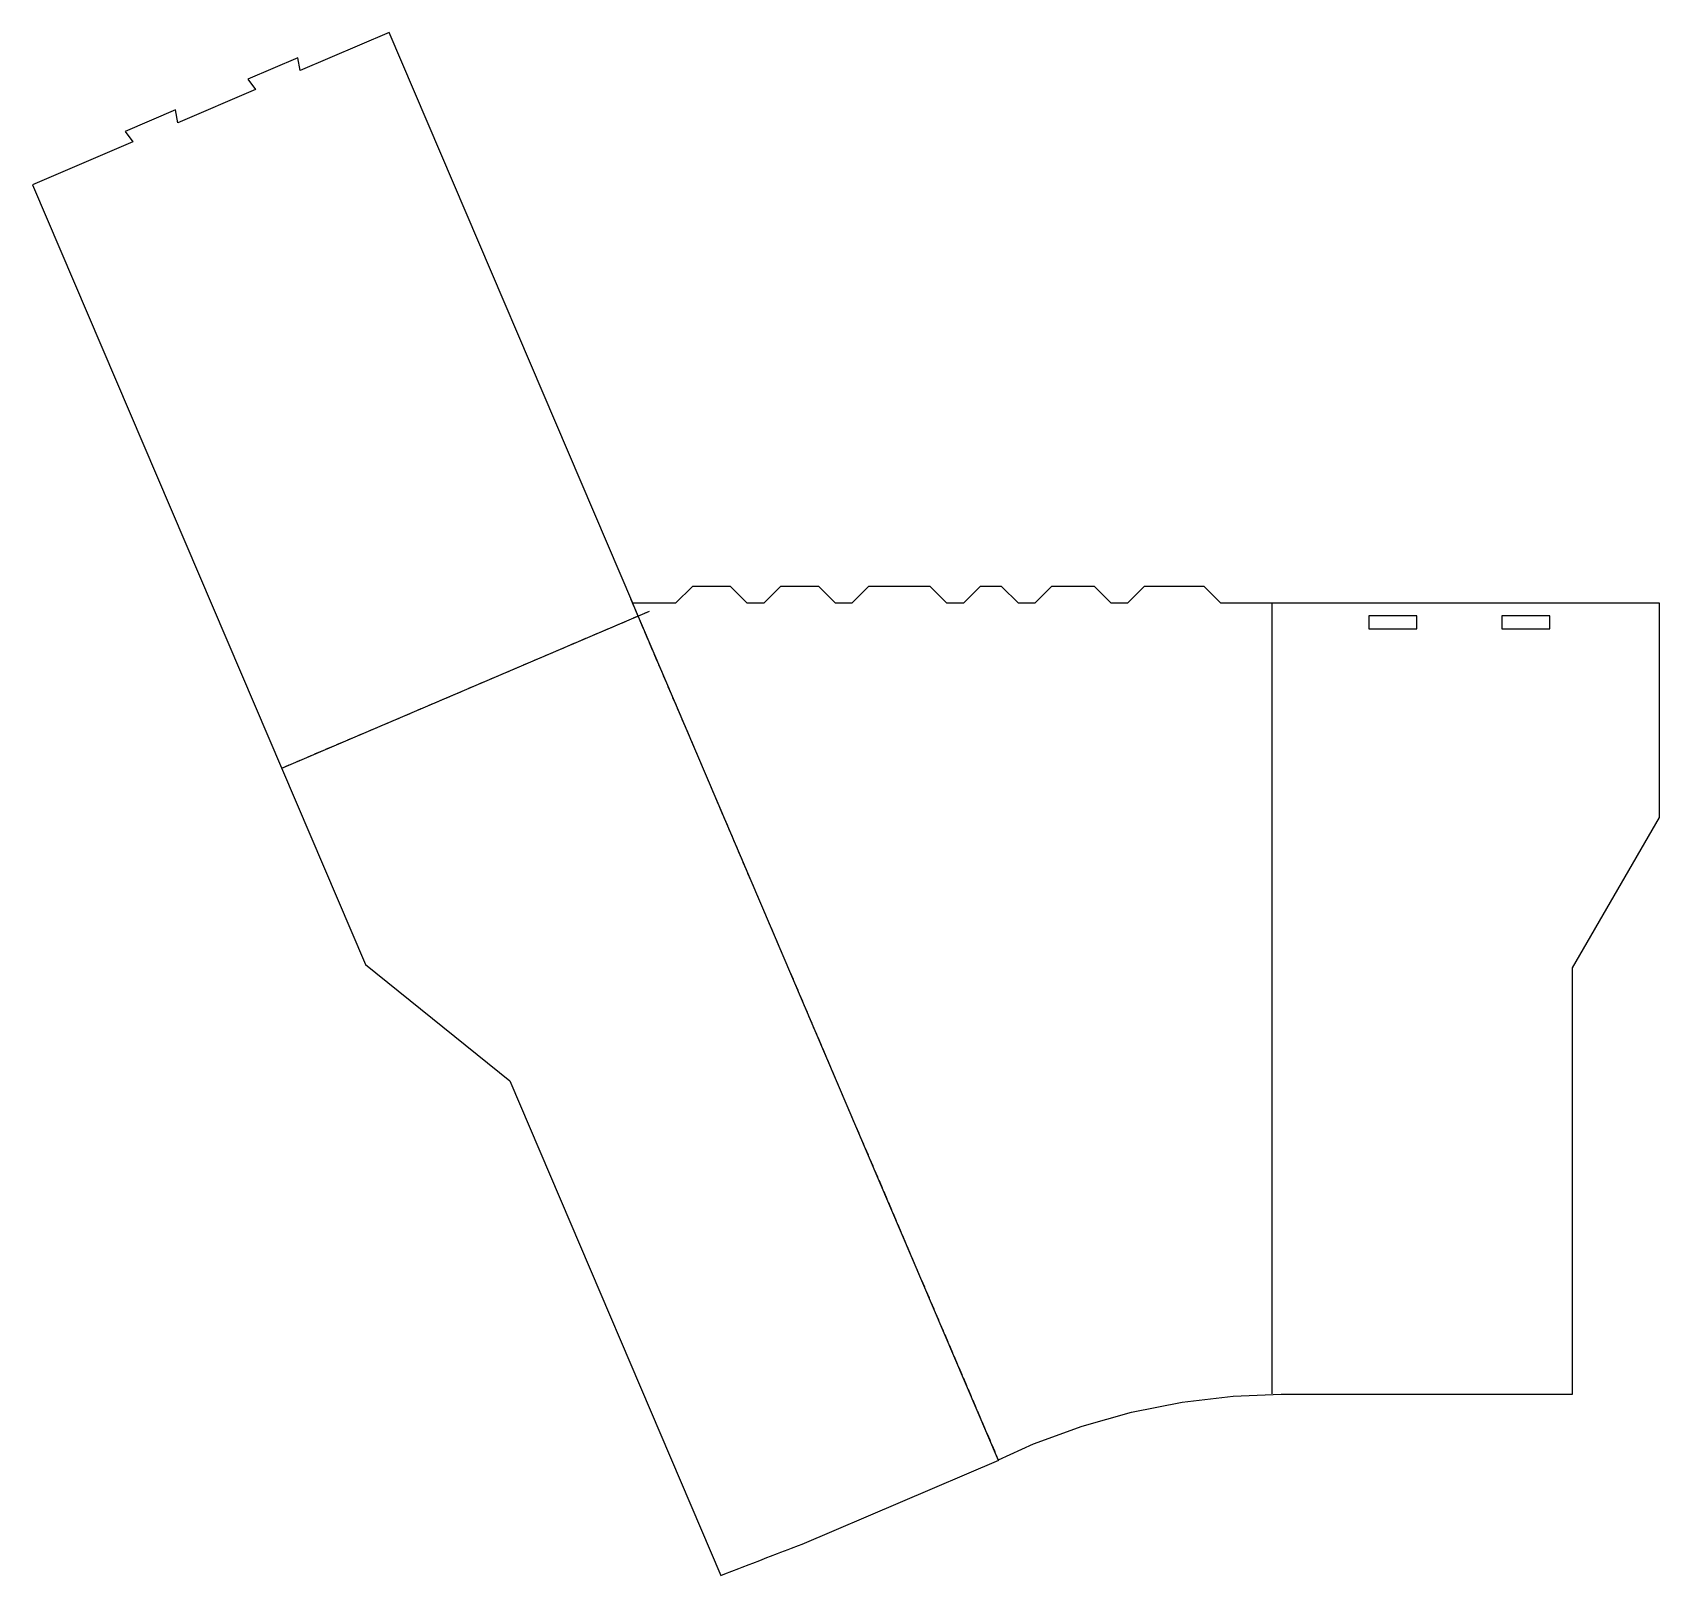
# Model space of a CAD drawing. Header units: metres. Extents: x 0 to 409, y 0 to 387.
import ezdxf

# ---------------------------------------------------------------- set-up
doc = ezdxf.new("R2010")
doc.units = ezdxf.units.M

msp = doc.modelspace()

# ---------------------------------------------------------------- linework, layer by layer
at = {"layer": 'CUT'}
for points in [[(-0.09843, 349.25614), (83.55212, 153.34632), (119.74864, 124.12778), (172.7904, -0.09617), (173.74126, 0.27299), (175.50784, 0.95838), (177.27463, 1.64323), (178.15811, 1.98545), (179.92522, 2.66947), (180.80885, 3.01127), (182.57628, 3.69444), (184.34393, 4.37702), (185.22784, 4.7181), (186.99583, 5.3998), (187.8799, 5.74043), (189.64823, 6.42123), (190.53248, 6.76141), (192.30116, 7.44129), (193.18688, 7.78149), (242.56183, 28.86385), (242.52858, 28.94173), (251.33866, 32.97803), (263.48457, 37.43225), (275.94102, 40.92512), (288.63204, 43.43536), (301.48024, 44.94766), (313.50393, 45.41748), (313.50324, 45.45284), (386.69634, 45.45284), (386.69634, 152.51179), (408.51156, 190.29687), (408.51156, 244.14598), (298.33834, 244.14598), (294.13834, 248.34598), (279.12293, 248.34598), (274.92293, 244.14598), (270.78506, 244.14598), (266.58506, 248.34598), (255.82913, 248.34598), (251.62913, 244.14598), (247.49126, 244.14598), (243.29126, 248.34598), (237.87975, 248.34598), (233.67975, 244.14598), (229.54188, 244.14598), (225.34188, 248.34598), (209.87975, 248.34598), (205.67975, 244.14598), (201.54188, 244.14598), (197.34188, 248.34598), (187.74655, 248.34598), (183.54655, 244.14598), (179.40868, 244.14598), (175.20868, 248.34598), (165.61335, 248.34598), (161.41335, 244.14598), (150.6396, 244.14598), (89.43564, 387.48583), (67.15949, 377.97426), (66.56159, 381.17128), (53.97404, 375.79658), (55.8697, 373.15369), (36.38747, 364.83506), (35.78957, 368.03209), (23.20202, 362.65739), (25.09768, 360.01449), (-0.09843, 349.25614)], [(335.49204, 237.69598), (347.54204, 237.69598), (347.54204, 240.92098), (335.49204, 240.92098), (335.49204, 237.69598)], [(368.9518, 237.69598), (381.0018, 237.69598), (381.0018, 240.92098), (368.9518, 240.92098), (368.9518, 237.69598)]]:
    msp.add_lwpolyline(points, close=True, dxfattribs=at)
at = {"layer": 'SCORE'}
for p, q in [((150.05772, 245.31776), (150.84309, 243.47841)), ((150.8382, 240.42307), (152.67754, 241.20844)), ((151.23577, 242.55874), (152.02115, 240.71939)), ((153.59721, 241.60113), (154.86571, 242.14276)), ((311.23227, 243.52784), (311.23227, 244.07098)), ((311.23227, 240.52784), (311.23227, 242.52784)), ((142.56114, 236.88889), (144.40049, 237.67427)), ((145.32016, 238.06695), (147.15951, 238.85232)), ((148.07918, 239.24501), (149.91852, 240.03038)), ((152.41383, 239.79972), (153.19921, 237.96038)), ((153.59189, 237.0407), (154.37727, 235.20136)), ((311.23227, 237.52784), (311.23227, 239.52784)), ((131.52507, 232.17666), (133.36442, 232.96203)), ((134.28409, 233.35472), (136.12344, 234.14009)), ((137.04311, 234.53277), (138.88245, 235.31815)), ((139.80213, 235.71083), (141.64147, 236.49621)), ((154.76995, 234.28169), (155.55532, 232.44234)), ((311.23227, 234.52784), (311.23227, 236.52784)), ((311.23227, 231.52784), (311.23227, 233.52784)), ((123.24802, 228.64248), (125.08737, 229.42785)), ((126.00704, 229.82054), (127.84638, 230.60591)), ((128.76606, 230.9986), (130.6054, 231.78397)), ((155.94801, 231.52267), (156.73338, 229.68333)), ((311.23227, 228.52784), (311.23227, 230.52784)), ((114.97097, 225.1083), (116.81031, 225.89368)), ((117.72999, 226.28636), (119.56933, 227.07173)), ((120.489, 227.46442), (122.32835, 228.24979)), ((157.12607, 228.76365), (157.91144, 226.92431)), ((158.30413, 226.00464), (159.0895, 224.16529)), ((311.23227, 225.52784), (311.23227, 227.52784)), ((103.9349, 220.39607), (105.77424, 221.18144)), ((106.69392, 221.57413), (108.53326, 222.3595)), ((109.45293, 222.75219), (111.29228, 223.53756)), ((112.21195, 223.93024), (114.0513, 224.71562)), ((159.48219, 223.24562), (160.26756, 221.40627)), ((311.23227, 222.52784), (311.23227, 224.52784)), ((311.23227, 219.52784), (311.23227, 221.52784)), ((95.65785, 216.86189), (97.49719, 217.64726)), ((98.41686, 218.03995), (100.25621, 218.82532)), ((101.17588, 219.21801), (103.01523, 220.00338)), ((160.66025, 220.4866), (161.44562, 218.64726)), ((161.83831, 217.72758), (162.62368, 215.88824)), ((311.23227, 216.52784), (311.23227, 218.52784)), ((84.62178, 212.14965), (86.46112, 212.93503)), ((87.38079, 213.32771), (89.22014, 214.11309)), ((90.13981, 214.50577), (91.97916, 215.29114)), ((92.89883, 215.68383), (94.73817, 216.4692)), ((163.01636, 214.96857), (163.80174, 213.12922)), ((311.23227, 213.52784), (311.23227, 215.52784)), ((311.23227, 210.52784), (311.23227, 212.52784)), ((76.34472, 208.61548), (78.18407, 209.40085)), ((79.10374, 209.79354), (80.94309, 210.57891)), ((81.86276, 210.9716), (83.7021, 211.75697)), ((164.19442, 212.20955), (164.9798, 210.3702)), ((165.37248, 209.45053), (166.15785, 207.61119)), ((311.23227, 207.52784), (311.23227, 209.52784)), ((65.30866, 203.90324), (67.148, 204.68861)), ((68.06767, 205.0813), (69.90702, 205.86667)), ((70.82669, 206.25936), (72.66603, 207.04473)), ((73.58571, 207.43742), (75.42505, 208.22279)), ((166.55054, 206.69151), (167.33591, 204.85217)), ((311.23227, 204.52784), (311.23227, 206.52784)), ((62.54964, 202.72518), (64.38898, 203.51056)), ((167.7286, 203.9325), (168.51397, 202.09315)), ((168.90666, 201.17348), (169.69203, 199.33413)), ((311.23227, 201.52784), (311.23227, 203.52784)), ((311.23227, 198.52784), (311.23227, 200.52784)), ((170.08472, 198.41446), (170.87009, 196.57512)), ((311.23227, 195.52784), (311.23227, 197.52784)), ((171.26278, 195.65544), (172.04815, 193.8161)), ((172.44084, 192.89643), (173.22621, 191.05708)), ((311.23227, 192.52784), (311.23227, 194.52784)), ((173.61889, 190.13741), (174.40427, 188.29806)), ((311.23227, 189.52784), (311.23227, 191.52784)), ((311.23227, 186.52784), (311.23227, 188.52784)), ((174.79695, 187.37839), (175.58233, 185.53905)), ((175.97501, 184.61937), (176.76039, 182.78003)), ((311.23227, 183.52784), (311.23227, 185.52784)), ((177.15307, 181.86036), (177.93844, 180.02101)), ((311.23227, 180.52784), (311.23227, 182.52784)), ((178.33113, 179.10134), (179.1165, 177.26199)), ((179.50919, 176.34232), (180.29456, 174.50298)), ((311.23227, 177.52784), (311.23227, 179.52784)), ((311.23227, 174.52784), (311.23227, 176.52784)), ((180.68725, 173.5833), (181.47262, 171.74396)), ((311.23227, 171.52784), (311.23227, 173.52784)), ((181.86531, 170.82429), (182.65068, 168.98494)), ((183.04337, 168.06527), (183.82874, 166.22592)), ((311.23227, 168.52784), (311.23227, 170.52784)), ((184.22143, 165.30625), (185.0068, 163.46691)), ((311.23227, 165.52784), (311.23227, 167.52784)), ((311.23227, 162.52784), (311.23227, 164.52784)), ((185.39948, 162.54723), (186.18486, 160.70789)), ((186.57754, 159.78822), (187.36292, 157.94887)), ((311.23227, 159.52784), (311.23227, 161.52784)), ((187.7556, 157.0292), (188.54097, 155.18985)), ((311.23227, 156.52784), (311.23227, 158.52784)), ((311.23227, 153.52784), (311.23227, 155.52784)), ((188.93366, 154.27018), (189.71903, 152.43084)), ((190.11172, 151.51116), (190.89709, 149.67182)), ((311.23227, 150.52784), (311.23227, 152.52784)), ((191.28978, 148.75215), (192.07515, 146.9128)), ((311.23227, 147.52784), (311.23227, 149.52784)), ((192.46784, 145.99313), (193.25321, 144.15379)), ((193.6459, 143.23411), (194.43127, 141.39477)), ((311.23227, 144.52784), (311.23227, 146.52784)), ((311.23227, 141.52784), (311.23227, 143.52784)), ((194.82396, 140.4751), (195.60933, 138.63575)), ((311.23227, 138.52784), (311.23227, 140.52784)), ((196.00201, 137.71608), (196.78739, 135.87673)), ((197.18007, 134.95706), (197.96545, 133.11772)), ((311.23227, 135.52784), (311.23227, 137.52784)), ((198.35813, 132.19804), (199.14351, 130.3587)), ((311.23227, 132.52784), (311.23227, 134.52784)), ((311.23227, 129.52784), (311.23227, 131.52784)), ((199.53619, 129.43903), (200.32156, 127.59968)), ((200.71425, 126.68001), (201.49962, 124.84066)), ((311.23227, 126.52784), (311.23227, 128.52784)), ((201.89231, 123.92099), (202.67768, 122.08165)), ((311.23227, 123.52784), (311.23227, 125.52784)), ((203.07037, 121.16197), (203.85574, 119.32263)), ((311.23227, 120.52784), (311.23227, 122.52784)), ((311.23227, 117.52784), (311.23227, 119.52784)), ((204.24843, 118.40296), (205.0338, 116.56361)), ((205.42649, 115.64394), (206.21186, 113.80459)), ((311.23227, 114.52784), (311.23227, 116.52784)), ((206.60455, 112.88492), (207.38992, 111.04558)), ((311.23227, 111.52784), (311.23227, 113.52784)), ((311.23227, 108.52784), (311.23227, 110.52784)), ((207.7826, 110.1259), (208.56798, 108.28656)), ((208.96066, 107.36689), (209.74604, 105.52754)), ((311.23227, 105.52784), (311.23227, 107.52784)), ((210.13872, 104.60787), (210.92409, 102.76852)), ((311.23227, 102.52784), (311.23227, 104.52784)), ((211.31678, 101.84885), (212.10215, 100.00951)), ((212.49484, 99.08983), (213.28021, 97.25049)), ((311.23227, 99.52784), (311.23227, 101.52784)), ((311.23227, 96.52784), (311.23227, 98.52784)), ((213.6729, 96.33082), (214.45827, 94.49147)), ((311.23227, 93.52784), (311.23227, 95.52784)), ((214.85096, 93.5718), (215.63633, 91.73245)), ((216.02902, 90.81278), (216.81439, 88.97344)), ((311.23227, 90.52784), (311.23227, 92.52784)), ((217.20708, 88.05376), (217.99245, 86.21442)), ((311.23227, 87.52784), (311.23227, 89.52784)), ((311.23227, 84.52784), (311.23227, 86.52784)), ((218.38513, 85.29475), (219.17051, 83.4554)), ((219.56319, 82.53573), (220.34857, 80.69638)), ((311.23227, 81.52784), (311.23227, 83.52784)), ((220.74125, 79.77671), (221.52663, 77.93737)), ((311.23227, 78.52784), (311.23227, 80.52784)), ((221.91931, 77.01769), (222.70468, 75.17835)), ((223.09737, 74.25868), (223.88274, 72.41933)), ((311.23227, 75.52784), (311.23227, 77.52784)), ((311.23227, 72.52784), (311.23227, 74.52784)), ((224.27543, 71.49966), (225.0608, 69.66031)), ((311.23227, 69.52784), (311.23227, 71.52784)), ((225.45349, 68.74064), (226.23886, 66.9013)), ((226.63155, 65.98162), (227.41692, 64.14228)), ((311.23227, 66.52784), (311.23227, 68.52784)), ((311.23227, 63.52784), (311.23227, 65.52784)), ((227.80961, 63.22261), (228.59498, 61.38326)), ((311.23227, 60.52784), (311.23227, 62.52784)), ((228.98767, 60.46359), (229.77304, 58.62425)), ((230.16572, 57.70457), (230.9511, 55.86523)), ((311.23227, 57.52784), (311.23227, 59.52784)), ((231.34378, 54.94556), (232.12916, 53.10621)), ((311.23227, 54.52784), (311.23227, 56.52784)), ((311.23227, 51.52784), (311.23227, 53.52784)), ((232.52184, 52.18654), (233.30721, 50.34719)), ((233.6999, 49.42752), (234.48527, 47.58818)), ((311.23227, 48.52784), (311.23227, 50.52784)), ((234.87796, 46.6685), (235.66333, 44.82916)), ((311.23227, 45.52784), (311.23227, 47.52784)), ((236.05602, 43.90949), (236.84139, 42.07014)), ((237.23408, 41.15047), (238.01945, 39.31112)), ((238.41214, 38.39145), (239.19751, 36.55211)), ((239.5902, 35.63243), (240.37557, 33.79309)), ((240.76825, 32.87342), (241.55363, 31.03407)), ((241.94631, 30.1144), (242.4634, 28.90338))]:
    msp.add_line(p, q, dxfattribs=at)
at = {"layer": 'SCORE2'}
for p, q in [((150.05772, 245.31776), (242.4634, 28.90338)), ((62.54964, 202.72518), (154.86571, 242.14276)), ((311.23227, 45.52784), (311.23227, 244.07098))]:
    msp.add_line(p, q, dxfattribs=at)

doc.saveas('drawing.dxf')
